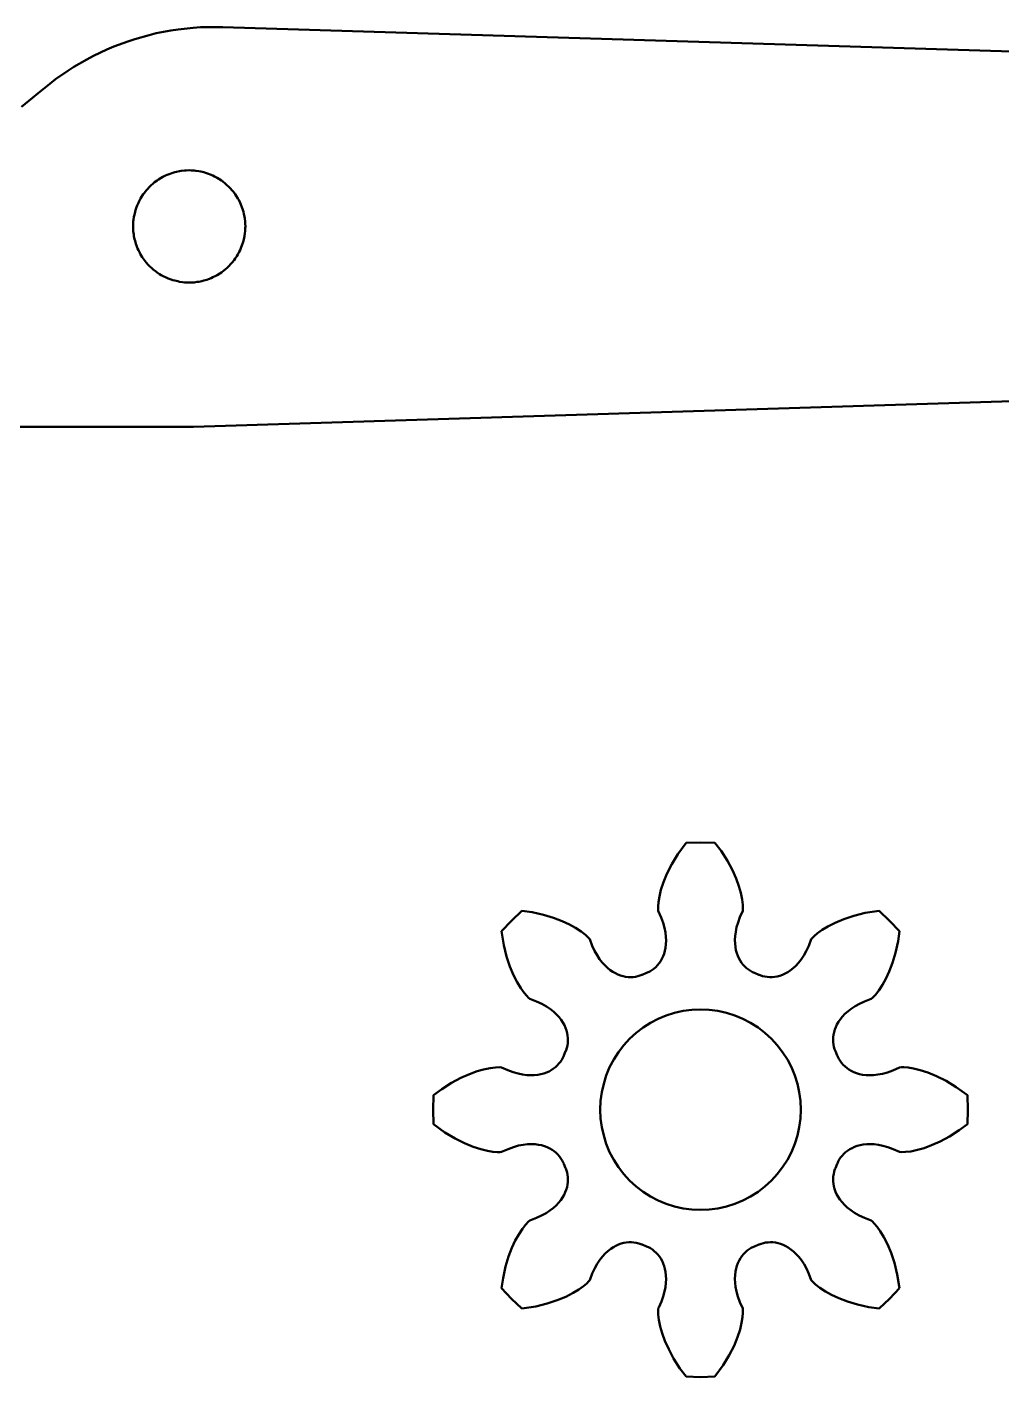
# Model space of a CAD drawing. Header units: millimetres. Extents: x 85 to 212, y 78 to 132.
# Drawn here: x 121.2 to 157.6, y 81.7 to 132.2 of the extents above; entities that cross this region are included whole.
import ezdxf

# ---------------------------------------------------------------- set-up
doc = ezdxf.new("R2010")
doc.units = ezdxf.units.MM
doc.layers.add('Visible (ISO)', color=7, linetype='Continuous', lineweight=50)

msp = doc.modelspace()

# ---------------------------------------------------------------- linework, layer by layer
at = {"layer": 'Visible (ISO)'}
for p, q in [((125.211, 131.789), (125.749, 131.932)), ((125.749, 131.932), (126.017, 132.004)), ((126.017, 132.004), (126.565, 132.102)), ((126.565, 132.102), (126.839, 132.151)), ((126.839, 132.151), (127.393, 132.203)), ((127.393, 132.203), (127.67, 132.23)), ((127.67, 132.23), (128.226, 132.235)), ((128.226, 132.235), (128.504, 132.238)), ((128.504, 132.238), (154.805, 131.417)), ((123.666, 131.16), (124.172, 131.391)), ((124.172, 131.391), (124.426, 131.507)), ((124.426, 131.507), (124.949, 131.695)), ((124.949, 131.695), (125.211, 131.789)), ((154.805, 131.417), (207.406, 129.775)), ((122.938, 130.752), (123.424, 131.024)), ((123.424, 131.024), (123.666, 131.16)), ((122.247, 130.284), (122.708, 130.596)), ((122.708, 130.596), (122.938, 130.752)), ((121.597, 129.76), (122.031, 130.11)), ((122.031, 130.11), (122.247, 130.284)), ((120.975, 129.257), (121.39, 129.593)), ((121.39, 129.593), (121.597, 129.76)), ((126.597, 126.772), (126.532, 126.751)), ((126.706, 126.806), (126.597, 126.772)), ((126.774, 126.821), (126.706, 126.806)), ((126.885, 126.846), (126.774, 126.821)), ((126.953, 126.855), (126.885, 126.846)), ((127.067, 126.87), (126.953, 126.855)), ((127.136, 126.873), (127.067, 126.87)), ((127.25, 126.878), (127.136, 126.873)), ((127.319, 126.875), (127.25, 126.878)), ((127.433, 126.87), (127.319, 126.875)), ((127.501, 126.861), (127.433, 126.87)), ((127.615, 126.846), (127.501, 126.861)), ((127.682, 126.831), (127.615, 126.846)), ((127.793, 126.806), (127.682, 126.831)), ((127.859, 126.785), (127.793, 126.806)), ((127.968, 126.751), (127.859, 126.785)), ((125.765, 126.262), (125.688, 126.178)), ((125.816, 126.309), (125.765, 126.262)), ((125.9, 126.386), (125.816, 126.309)), ((125.955, 126.428), (125.9, 126.386)), ((126.045, 126.498), (125.955, 126.428)), ((126.103, 126.535), (126.045, 126.498)), ((126.2, 126.596), (126.103, 126.535)), ((126.261, 126.628), (126.2, 126.596)), ((126.362, 126.681), (126.261, 126.628)), ((126.426, 126.707), (126.362, 126.681)), ((126.532, 126.751), (126.426, 126.707)), ((128.032, 126.725), (127.968, 126.751)), ((128.137, 126.681), (128.032, 126.725)), ((128.198, 126.649), (128.137, 126.681)), ((128.3, 126.596), (128.198, 126.649)), ((128.358, 126.559), (128.3, 126.596)), ((128.454, 126.498), (128.358, 126.559)), ((128.509, 126.456), (128.454, 126.498)), ((128.6, 126.386), (128.509, 126.456)), ((128.65, 126.34), (128.6, 126.386)), ((128.735, 126.262), (128.65, 126.34)), ((128.781, 126.212), (128.735, 126.262)), ((125.431, 125.828), (125.378, 125.726)), ((125.468, 125.885), (125.431, 125.828)), ((125.53, 125.982), (125.468, 125.885)), ((125.572, 126.037), (125.53, 125.982)), ((125.641, 126.127), (125.572, 126.037)), ((125.688, 126.178), (125.641, 126.127)), ((128.859, 126.127), (128.781, 126.212)), ((128.9, 126.073), (128.859, 126.127)), ((128.97, 125.982), (128.9, 126.073)), ((129.007, 125.924), (128.97, 125.982)), ((129.069, 125.828), (129.007, 125.924)), ((129.1, 125.767), (129.069, 125.828)), ((129.153, 125.665), (129.1, 125.767)), ((125.222, 125.321), (125.197, 125.209)), ((125.242, 125.387), (125.222, 125.321)), ((125.277, 125.496), (125.242, 125.387)), ((125.303, 125.559), (125.277, 125.496)), ((125.347, 125.665), (125.303, 125.559)), ((125.378, 125.726), (125.347, 125.665)), ((129.18, 125.602), (129.153, 125.665)), ((129.223, 125.496), (129.18, 125.602)), ((129.244, 125.43), (129.223, 125.496)), ((129.278, 125.321), (129.244, 125.43)), ((129.293, 125.254), (129.278, 125.321)), ((129.318, 125.142), (129.293, 125.254)), ((125.153, 124.846), (125.15, 124.778)), ((125.15, 124.778), (125.155, 124.663)), ((125.158, 124.961), (125.153, 124.846)), ((125.167, 125.029), (125.158, 124.961)), ((125.182, 125.142), (125.167, 125.029)), ((125.197, 125.209), (125.182, 125.142)), ((129.327, 125.074), (129.318, 125.142)), ((129.342, 124.961), (129.327, 125.074)), ((129.345, 124.892), (129.342, 124.961)), ((129.35, 124.778), (129.345, 124.892)), ((129.347, 124.709), (129.35, 124.778)), ((125.155, 124.663), (125.158, 124.595)), ((125.158, 124.595), (125.173, 124.481)), ((125.173, 124.481), (125.182, 124.413)), ((125.182, 124.413), (125.207, 124.301)), ((125.207, 124.301), (125.222, 124.234)), ((129.278, 124.234), (129.303, 124.346)), ((129.303, 124.346), (129.318, 124.413)), ((129.318, 124.413), (129.333, 124.526)), ((129.333, 124.526), (129.342, 124.595)), ((129.342, 124.595), (129.347, 124.709)), ((125.222, 124.234), (125.256, 124.125)), ((125.256, 124.125), (125.277, 124.059)), ((125.277, 124.059), (125.32, 123.954)), ((125.32, 123.954), (125.347, 123.89)), ((125.347, 123.89), (125.4, 123.788)), ((125.4, 123.788), (125.431, 123.728)), ((129.069, 123.728), (129.121, 123.829)), ((129.121, 123.829), (129.153, 123.89)), ((129.153, 123.89), (129.197, 123.996)), ((129.197, 123.996), (129.223, 124.059)), ((129.223, 124.059), (129.258, 124.169)), ((129.258, 124.169), (129.278, 124.234)), ((125.431, 123.728), (125.493, 123.631)), ((125.493, 123.631), (125.53, 123.573)), ((125.53, 123.573), (125.599, 123.482)), ((125.599, 123.482), (125.641, 123.428)), ((125.641, 123.428), (125.719, 123.343)), ((125.719, 123.343), (125.765, 123.293)), ((125.765, 123.293), (125.849, 123.215)), ((128.6, 123.169), (128.684, 123.246)), ((128.684, 123.246), (128.735, 123.293)), ((128.735, 123.293), (128.812, 123.377)), ((128.812, 123.377), (128.859, 123.428)), ((128.859, 123.428), (128.928, 123.519)), ((128.928, 123.519), (128.97, 123.573)), ((128.97, 123.573), (129.032, 123.67)), ((129.032, 123.67), (129.069, 123.728)), ((125.849, 123.215), (125.9, 123.169)), ((125.9, 123.169), (125.991, 123.099)), ((125.991, 123.099), (126.045, 123.057)), ((126.045, 123.057), (126.142, 122.996)), ((126.142, 122.996), (126.2, 122.959)), ((126.2, 122.959), (126.302, 122.906)), ((126.302, 122.906), (126.362, 122.874)), ((126.362, 122.874), (126.468, 122.83)), ((126.468, 122.83), (126.532, 122.804)), ((126.532, 122.804), (126.641, 122.77)), ((126.641, 122.77), (126.706, 122.749)), ((126.706, 122.749), (126.818, 122.724)), ((126.818, 122.724), (126.885, 122.709)), ((127.615, 122.709), (127.726, 122.734)), ((127.726, 122.734), (127.793, 122.749)), ((127.793, 122.749), (127.903, 122.784)), ((127.903, 122.784), (127.968, 122.804)), ((127.968, 122.804), (128.074, 122.848)), ((128.074, 122.848), (128.137, 122.874)), ((128.137, 122.874), (128.239, 122.927)), ((128.239, 122.927), (128.3, 122.959)), ((128.3, 122.959), (128.397, 123.02)), ((128.397, 123.02), (128.454, 123.057)), ((128.454, 123.057), (128.545, 123.127)), ((128.545, 123.127), (128.6, 123.169)), ((126.885, 122.709), (126.999, 122.695)), ((126.999, 122.695), (127.067, 122.686)), ((127.067, 122.686), (127.181, 122.681)), ((127.181, 122.681), (127.25, 122.678)), ((127.25, 122.678), (127.364, 122.683)), ((127.364, 122.683), (127.433, 122.686)), ((127.433, 122.686), (127.547, 122.7)), ((127.547, 122.7), (127.615, 122.709)), ((180.739, 118.947), (127.406, 117.282)), ((127.094, 117.278), (115.479, 117.278)), ((127.198, 117.279), (127.094, 117.278)), ((127.406, 117.282), (127.198, 117.279)), ((145.831, 101.721), (145.524, 101.294)), ((146.372, 101.735), (145.831, 101.721)), ((146.913, 101.721), (146.372, 101.735)), ((147.141, 101.413), (146.913, 101.721)), ((145.524, 101.294), (145.295, 100.917)), ((147.377, 101.043), (147.141, 101.413)), ((147.564, 100.697), (147.377, 101.043)), ((145.118, 100.564), (144.986, 100.241)), ((145.295, 100.917), (145.118, 100.564)), ((147.706, 100.379), (147.564, 100.697)), ((144.986, 100.241), (144.893, 99.954)), ((147.809, 100.094), (147.706, 100.379)), ((147.88, 99.847), (147.809, 100.094)), ((144.8, 99.498), (144.786, 99.336)), ((144.833, 99.705), (144.8, 99.498)), ((144.893, 99.954), (144.833, 99.705)), ((147.93, 99.6), (147.88, 99.847)), ((147.954, 99.403), (147.93, 99.6)), ((139.694, 99.179), (139.301, 98.806)), ((140.073, 99.122), (139.694, 99.179)), ((140.502, 99.027), (140.073, 99.122)), ((140.878, 98.915), (140.502, 99.027)), ((144.786, 99.336), (144.784, 99.246)), ((144.784, 99.246), (144.79, 99.175)), ((144.79, 99.175), (144.901, 98.931)), ((147.846, 98.938), (147.955, 99.175)), ((147.96, 99.246), (147.954, 99.403)), ((147.955, 99.175), (147.96, 99.246)), ((152.103, 98.989), (151.728, 98.865)), ((152.531, 99.094), (152.103, 98.989)), ((153.05, 99.179), (152.531, 99.094)), ((153.443, 98.806), (153.05, 99.179)), ((139.301, 98.806), (138.929, 98.413)), ((141.203, 98.791), (140.878, 98.915)), ((141.478, 98.662), (141.203, 98.791)), ((141.702, 98.537), (141.478, 98.662)), ((141.913, 98.398), (141.702, 98.537)), ((144.901, 98.931), (144.975, 98.728)), ((144.975, 98.728), (145.027, 98.54)), ((145.027, 98.54), (145.061, 98.367)), ((147.687, 98.388), (147.721, 98.558)), ((147.721, 98.558), (147.774, 98.741)), ((147.774, 98.741), (147.846, 98.938)), ((151.138, 98.593), (150.919, 98.459)), ((151.407, 98.731), (151.138, 98.593)), ((151.728, 98.865), (151.407, 98.731)), ((153.816, 98.413), (153.443, 98.806)), ((138.929, 98.413), (139.013, 97.894)), ((142.069, 98.275), (141.913, 98.398)), ((142.185, 98.169), (142.069, 98.275)), ((142.231, 98.115), (142.185, 98.169)), ((142.321, 97.87), (142.231, 98.115)), ((145.061, 98.367), (145.08, 98.207)), ((145.08, 98.207), (145.085, 98.061)), ((145.085, 98.061), (145.08, 97.926)), ((147.66, 98.086), (147.667, 98.231)), ((147.663, 97.952), (147.66, 98.086)), ((147.667, 98.231), (147.687, 98.388)), ((150.514, 98.115), (150.421, 97.864)), ((150.56, 98.169), (150.514, 98.115)), ((150.626, 98.232), (150.56, 98.169)), ((150.75, 98.336), (150.626, 98.232)), ((150.919, 98.459), (150.75, 98.336)), ((153.664, 97.606), (153.759, 98.035)), ((153.759, 98.035), (153.816, 98.413)), ((139.013, 97.894), (139.119, 97.466)), ((142.41, 97.68), (142.321, 97.87)), ((142.502, 97.514), (142.41, 97.68)), ((142.597, 97.369), (142.502, 97.514)), ((144.972, 97.474), (144.925, 97.374)), ((145.009, 97.572), (144.972, 97.474)), ((145.04, 97.678), (145.009, 97.572)), ((145.063, 97.792), (145.04, 97.678)), ((145.08, 97.926), (145.063, 97.792)), ((147.677, 97.82), (147.663, 97.952)), ((147.699, 97.704), (147.677, 97.82)), ((147.728, 97.596), (147.699, 97.704)), ((147.764, 97.496), (147.728, 97.596)), ((147.805, 97.402), (147.764, 97.496)), ((150.233, 97.498), (150.134, 97.351)), ((150.329, 97.668), (150.233, 97.498)), ((150.421, 97.864), (150.329, 97.668)), ((153.552, 97.229), (153.664, 97.606)), ((139.119, 97.466), (139.242, 97.091)), ((139.242, 97.091), (139.377, 96.77)), ((142.694, 97.244), (142.597, 97.369)), ((142.792, 97.136), (142.694, 97.244)), ((142.889, 97.044), (142.792, 97.136)), ((142.992, 96.96), (142.889, 97.044)), ((144.625, 97.009), (144.55, 96.954)), ((144.696, 97.071), (144.625, 97.009)), ((144.762, 97.139), (144.696, 97.071)), ((144.824, 97.214), (144.762, 97.139)), ((144.872, 97.283), (144.824, 97.214)), ((144.925, 97.374), (144.872, 97.283)), ((147.853, 97.316), (147.805, 97.402)), ((147.907, 97.234), (147.853, 97.316)), ((147.965, 97.159), (147.907, 97.234)), ((148.028, 97.091), (147.965, 97.159)), ((148.096, 97.029), (148.028, 97.091)), ((148.166, 96.974), (148.096, 97.029)), ((148.239, 96.926), (148.166, 96.974)), ((149.836, 97.027), (149.729, 96.944)), ((149.935, 97.118), (149.836, 97.027)), ((150.035, 97.226), (149.935, 97.118)), ((150.134, 97.351), (150.035, 97.226)), ((153.428, 96.904), (153.552, 97.229)), ((139.377, 96.77), (139.515, 96.501)), ((139.515, 96.501), (139.649, 96.282)), ((143.09, 96.894), (142.992, 96.96)), ((143.187, 96.838), (143.09, 96.894)), ((143.283, 96.792), (143.187, 96.838)), ((143.379, 96.756), (143.283, 96.792)), ((143.473, 96.728), (143.379, 96.756)), ((143.57, 96.708), (143.473, 96.728)), ((143.663, 96.697), (143.57, 96.708)), ((143.756, 96.693), (143.663, 96.697)), ((143.848, 96.697), (143.756, 96.693)), ((143.936, 96.708), (143.848, 96.697)), ((144.022, 96.726), (143.936, 96.708)), ((144.103, 96.75), (144.022, 96.726)), ((144.178, 96.779), (144.103, 96.75)), ((144.178, 96.779), (144.186, 96.782)), ((144.186, 96.782), (144.35, 96.85)), ((144.35, 96.85), (144.357, 96.853)), ((144.393, 96.868), (144.357, 96.853)), ((144.472, 96.907), (144.393, 96.868)), ((144.55, 96.954), (144.472, 96.907)), ((148.313, 96.886), (148.239, 96.926)), ((148.387, 96.853), (148.313, 96.886)), ((148.387, 96.853), (148.395, 96.85)), ((148.395, 96.85), (148.559, 96.782)), ((148.559, 96.782), (148.566, 96.779)), ((148.602, 96.764), (148.566, 96.779)), ((148.686, 96.736), (148.602, 96.764)), ((148.774, 96.715), (148.686, 96.736)), ((148.866, 96.7), (148.774, 96.715)), ((148.959, 96.694), (148.866, 96.7)), ((149.054, 96.695), (148.959, 96.694)), ((149.151, 96.705), (149.054, 96.695)), ((149.234, 96.719), (149.151, 96.705)), ((149.336, 96.746), (149.234, 96.719)), ((149.44, 96.783), (149.336, 96.746)), ((149.536, 96.826), (149.44, 96.783)), ((149.632, 96.88), (149.536, 96.826)), ((149.729, 96.944), (149.632, 96.88)), ((153.174, 96.405), (153.299, 96.63)), ((153.299, 96.63), (153.428, 96.904)), ((139.649, 96.282), (139.771, 96.113)), ((139.771, 96.113), (139.876, 95.989)), ((139.876, 95.989), (139.939, 95.923)), ((152.806, 95.923), (152.912, 96.038)), ((152.912, 96.038), (153.035, 96.195)), ((153.035, 96.195), (153.174, 96.405)), ((139.939, 95.923), (139.993, 95.877)), ((139.993, 95.877), (140.244, 95.784)), ((140.244, 95.784), (140.44, 95.692)), ((140.44, 95.692), (140.61, 95.596)), ((140.61, 95.596), (140.756, 95.497)), ((140.756, 95.497), (140.882, 95.398)), ((145.721, 95.428), (146.045, 95.471)), ((146.045, 95.471), (146.372, 95.485)), ((146.372, 95.485), (146.699, 95.471)), ((146.699, 95.471), (147.023, 95.428)), ((151.881, 95.413), (152.006, 95.51)), ((152.006, 95.51), (152.151, 95.606)), ((152.151, 95.606), (152.317, 95.698)), ((152.317, 95.698), (152.507, 95.786)), ((152.507, 95.786), (152.752, 95.877)), ((152.752, 95.877), (152.806, 95.923)), ((140.882, 95.398), (140.989, 95.298)), ((140.989, 95.298), (141.081, 95.199)), ((141.081, 95.199), (141.164, 95.092)), ((141.164, 95.092), (141.228, 94.995)), ((141.228, 94.995), (141.281, 94.899)), ((144.221, 94.807), (144.497, 94.983)), ((144.497, 94.983), (144.787, 95.134)), ((144.787, 95.134), (145.09, 95.259)), ((145.09, 95.259), (145.402, 95.358)), ((145.402, 95.358), (145.721, 95.428)), ((147.023, 95.428), (147.343, 95.358)), ((147.343, 95.358), (147.655, 95.259)), ((147.655, 95.259), (147.957, 95.134)), ((147.957, 95.134), (148.247, 94.983)), ((148.247, 94.983), (148.523, 94.807)), ((151.475, 94.921), (151.531, 95.018)), ((151.531, 95.018), (151.597, 95.115)), ((151.597, 95.115), (151.681, 95.218)), ((151.681, 95.218), (151.773, 95.316)), ((151.773, 95.316), (151.881, 95.413)), ((141.281, 94.899), (141.324, 94.803)), ((141.324, 94.803), (141.362, 94.699)), ((141.362, 94.699), (141.388, 94.597)), ((141.388, 94.597), (141.403, 94.514)), ((141.403, 94.514), (141.413, 94.417)), ((143.721, 94.387), (143.962, 94.608)), ((143.962, 94.608), (144.221, 94.807)), ((148.523, 94.807), (148.783, 94.608)), ((148.783, 94.608), (149.024, 94.387)), ((151.33, 94.351), (151.334, 94.444)), ((151.334, 94.444), (151.345, 94.538)), ((151.345, 94.538), (151.365, 94.634)), ((151.365, 94.634), (151.393, 94.729)), ((151.393, 94.729), (151.429, 94.825)), ((151.429, 94.825), (151.475, 94.921)), ((141.343, 93.965), (141.329, 93.929)), ((141.372, 94.049), (141.343, 93.965)), ((141.393, 94.137), (141.372, 94.049)), ((141.407, 94.229), (141.393, 94.137)), ((141.414, 94.322), (141.407, 94.229)), ((141.413, 94.417), (141.414, 94.322)), ((143.3, 93.886), (143.5, 94.146)), ((143.5, 94.146), (143.721, 94.387)), ((149.024, 94.387), (149.245, 94.146)), ((149.245, 94.146), (149.444, 93.886)), ((151.334, 94.26), (151.33, 94.351)), ((151.345, 94.171), (151.334, 94.26)), ((151.363, 94.086), (151.345, 94.171)), ((151.387, 94.005), (151.363, 94.086)), ((151.416, 93.929), (151.387, 94.005)), ((141.079, 93.459), (141.017, 93.391)), ((141.133, 93.529), (141.079, 93.459)), ((141.181, 93.602), (141.133, 93.529)), ((141.222, 93.676), (141.181, 93.602)), ((141.255, 93.75), (141.222, 93.676)), ((141.255, 93.75), (141.258, 93.758)), ((141.258, 93.758), (141.325, 93.922)), ((141.325, 93.922), (141.329, 93.929)), ((142.974, 93.32), (143.125, 93.61)), ((143.125, 93.61), (143.3, 93.886)), ((149.444, 93.886), (149.62, 93.61)), ((149.62, 93.61), (149.771, 93.32)), ((151.416, 93.929), (151.419, 93.922)), ((151.419, 93.922), (151.487, 93.758)), ((151.487, 93.758), (151.49, 93.75)), ((151.49, 93.75), (151.505, 93.715)), ((151.505, 93.715), (151.544, 93.635)), ((151.544, 93.635), (151.591, 93.558)), ((151.591, 93.558), (151.646, 93.483)), ((151.646, 93.483), (151.708, 93.412)), ((137.411, 92.927), (137.065, 92.74)), ((137.728, 93.069), (137.411, 92.927)), ((138.013, 93.172), (137.728, 93.069)), ((138.261, 93.243), (138.013, 93.172)), ((138.508, 93.293), (138.261, 93.243)), ((138.705, 93.317), (138.508, 93.293)), ((138.862, 93.323), (138.705, 93.317)), ((138.933, 93.318), (138.862, 93.323)), ((139.17, 93.209), (138.933, 93.318)), ((139.367, 93.136), (139.17, 93.209)), ((139.55, 93.084), (139.367, 93.136)), ((139.719, 93.05), (139.55, 93.084)), ((139.876, 93.03), (139.719, 93.05)), ((140.021, 93.023), (139.876, 93.03)), ((140.156, 93.026), (140.021, 93.023)), ((140.288, 93.04), (140.156, 93.026)), ((140.404, 93.062), (140.288, 93.04)), ((140.512, 93.091), (140.404, 93.062)), ((140.612, 93.126), (140.512, 93.091)), ((140.706, 93.168), (140.612, 93.126)), ((140.792, 93.216), (140.706, 93.168)), ((140.874, 93.27), (140.792, 93.216)), ((140.948, 93.328), (140.874, 93.27)), ((141.017, 93.391), (140.948, 93.328)), ((142.75, 92.706), (142.848, 93.018)), ((142.848, 93.018), (142.974, 93.32)), ((149.771, 93.32), (149.896, 93.018)), ((149.896, 93.018), (149.995, 92.706)), ((151.708, 93.412), (151.776, 93.346)), ((151.776, 93.346), (151.851, 93.284)), ((151.851, 93.284), (151.92, 93.236)), ((151.92, 93.236), (152.011, 93.183)), ((152.011, 93.183), (152.111, 93.135)), ((152.111, 93.135), (152.209, 93.098)), ((152.209, 93.098), (152.315, 93.068)), ((152.315, 93.068), (152.429, 93.044)), ((152.429, 93.044), (152.563, 93.028)), ((152.563, 93.028), (152.698, 93.022)), ((152.698, 93.022), (152.844, 93.028)), ((152.844, 93.028), (153.004, 93.046)), ((153.004, 93.046), (153.177, 93.08)), ((153.177, 93.08), (153.365, 93.132)), ((153.365, 93.132), (153.568, 93.206)), ((153.568, 93.206), (153.812, 93.318)), ((153.812, 93.318), (153.883, 93.323)), ((153.883, 93.323), (153.973, 93.321)), ((153.973, 93.321), (154.135, 93.308)), ((154.135, 93.308), (154.342, 93.274)), ((154.342, 93.274), (154.591, 93.215)), ((154.591, 93.215), (154.879, 93.122)), ((154.879, 93.122), (155.201, 92.99)), ((155.201, 92.99), (155.554, 92.812)), ((136.695, 92.504), (136.387, 92.276)), ((137.065, 92.74), (136.695, 92.504)), ((142.679, 92.386), (142.75, 92.706)), ((149.995, 92.706), (150.065, 92.386)), ((155.554, 92.812), (155.931, 92.584)), ((155.931, 92.584), (156.358, 92.276)), ((136.387, 92.276), (136.372, 91.735)), ((142.622, 91.735), (142.637, 92.062)), ((142.637, 92.062), (142.679, 92.386)), ((150.065, 92.386), (150.108, 92.062)), ((150.108, 92.062), (150.122, 91.735)), ((156.358, 92.276), (156.372, 91.735)), ((136.372, 91.735), (136.387, 91.194)), ((142.637, 91.408), (142.622, 91.735)), ((150.122, 91.735), (150.108, 91.408)), ((156.372, 91.735), (156.358, 91.194)), ((136.387, 91.194), (136.814, 90.887)), ((142.679, 91.084), (142.637, 91.408)), ((142.75, 90.765), (142.679, 91.084)), ((150.065, 91.084), (149.995, 90.765)), ((150.108, 91.408), (150.065, 91.084)), ((156.05, 90.967), (155.68, 90.73)), ((156.358, 91.194), (156.05, 90.967)), ((136.814, 90.887), (137.191, 90.658)), ((137.191, 90.658), (137.544, 90.481)), ((137.544, 90.481), (137.866, 90.349)), ((139.568, 90.39), (139.741, 90.424)), ((139.741, 90.424), (139.9, 90.443)), ((139.9, 90.443), (140.047, 90.448)), ((140.047, 90.448), (140.182, 90.443)), ((140.182, 90.443), (140.316, 90.426)), ((140.316, 90.426), (140.43, 90.403)), ((140.43, 90.403), (140.536, 90.372)), ((142.848, 90.453), (142.75, 90.765)), ((142.974, 90.15), (142.848, 90.453)), ((149.896, 90.453), (149.771, 90.15)), ((149.995, 90.765), (149.896, 90.453)), ((152.341, 90.409), (152.233, 90.38)), ((152.457, 90.431), (152.341, 90.409)), ((152.589, 90.445), (152.457, 90.431)), ((152.723, 90.448), (152.589, 90.445)), ((152.869, 90.441), (152.723, 90.448)), ((153.025, 90.421), (152.869, 90.441)), ((153.195, 90.386), (153.025, 90.421)), ((155.016, 90.402), (154.731, 90.298)), ((155.334, 90.544), (155.016, 90.402)), ((155.68, 90.73), (155.334, 90.544)), ((137.866, 90.349), (138.154, 90.256)), ((138.154, 90.256), (138.403, 90.196)), ((138.403, 90.196), (138.609, 90.163)), ((138.609, 90.163), (138.771, 90.149)), ((138.771, 90.149), (138.862, 90.147)), ((138.862, 90.147), (138.933, 90.153)), ((138.933, 90.153), (139.176, 90.264)), ((139.176, 90.264), (139.379, 90.338)), ((139.379, 90.338), (139.568, 90.39)), ((140.536, 90.372), (140.633, 90.335)), ((140.633, 90.335), (140.733, 90.288)), ((140.733, 90.288), (140.824, 90.235)), ((140.824, 90.235), (140.893, 90.187)), ((140.893, 90.187), (140.969, 90.125)), ((140.969, 90.125), (141.037, 90.059)), ((141.037, 90.059), (141.099, 89.988)), ((141.099, 89.988), (141.153, 89.913)), ((141.153, 89.913), (141.2, 89.835)), ((143.125, 89.86), (142.974, 90.15)), ((149.771, 90.15), (149.62, 89.86)), ((151.611, 89.941), (151.563, 89.869)), ((151.666, 90.012), (151.611, 89.941)), ((151.728, 90.079), (151.666, 90.012)), ((151.796, 90.143), (151.728, 90.079)), ((151.871, 90.201), (151.796, 90.143)), ((151.953, 90.255), (151.871, 90.201)), ((152.039, 90.302), (151.953, 90.255)), ((152.133, 90.344), (152.039, 90.302)), ((152.233, 90.38), (152.133, 90.344)), ((153.378, 90.334), (153.195, 90.386)), ((153.575, 90.262), (153.378, 90.334)), ((153.812, 90.153), (153.575, 90.262)), ((153.883, 90.147), (153.812, 90.153)), ((154.04, 90.153), (153.883, 90.147)), ((154.237, 90.177), (154.04, 90.153)), ((154.484, 90.228), (154.237, 90.177)), ((154.731, 90.298), (154.484, 90.228)), ((141.2, 89.835), (141.24, 89.756)), ((141.24, 89.756), (141.255, 89.72)), ((141.258, 89.713), (141.255, 89.72)), ((141.325, 89.549), (141.258, 89.713)), ((141.329, 89.541), (141.325, 89.549)), ((141.329, 89.541), (141.358, 89.466)), ((141.358, 89.466), (141.382, 89.385)), ((143.3, 89.584), (143.125, 89.86)), ((143.5, 89.325), (143.3, 89.584)), ((149.444, 89.584), (149.245, 89.325)), ((149.62, 89.86), (149.444, 89.584)), ((151.352, 89.334), (151.373, 89.422)), ((151.373, 89.422), (151.401, 89.506)), ((151.401, 89.506), (151.416, 89.541)), ((151.419, 89.549), (151.416, 89.541)), ((151.487, 89.713), (151.419, 89.549)), ((151.49, 89.72), (151.487, 89.713)), ((151.523, 89.794), (151.49, 89.72)), ((151.563, 89.869), (151.523, 89.794)), ((141.399, 88.933), (141.38, 88.836)), ((141.382, 89.385), (141.399, 89.299)), ((141.399, 89.299), (141.41, 89.211)), ((141.411, 89.026), (141.399, 88.933)), ((141.41, 89.211), (141.414, 89.119)), ((141.414, 89.119), (141.411, 89.026)), ((143.721, 89.084), (143.5, 89.325)), ((143.962, 88.863), (143.721, 89.084)), ((149.024, 89.084), (148.783, 88.863)), ((149.245, 89.325), (149.024, 89.084)), ((151.331, 89.148), (151.337, 89.242)), ((151.332, 89.053), (151.331, 89.148)), ((151.342, 88.956), (151.332, 89.053)), ((151.337, 89.242), (151.352, 89.334)), ((151.356, 88.873), (151.342, 88.956)), ((141.214, 88.453), (141.147, 88.355)), ((141.27, 88.55), (141.214, 88.453)), ((141.315, 88.646), (141.27, 88.55)), ((141.352, 88.742), (141.315, 88.646)), ((141.38, 88.836), (141.352, 88.742)), ((144.221, 88.663), (143.962, 88.863)), ((144.497, 88.488), (144.221, 88.663)), ((144.787, 88.337), (144.497, 88.488)), ((148.247, 88.488), (147.957, 88.337)), ((148.523, 88.663), (148.247, 88.488)), ((148.783, 88.863), (148.523, 88.663)), ((151.383, 88.772), (151.356, 88.873)), ((151.42, 88.667), (151.383, 88.772)), ((151.463, 88.572), (151.42, 88.667)), ((151.517, 88.476), (151.463, 88.572)), ((151.581, 88.378), (151.517, 88.476)), ((140.738, 87.96), (140.594, 87.865)), ((140.863, 88.057), (140.738, 87.96)), ((140.971, 88.155), (140.863, 88.057)), ((141.064, 88.252), (140.971, 88.155)), ((141.147, 88.355), (141.064, 88.252)), ((145.09, 88.211), (144.787, 88.337)), ((145.402, 88.113), (145.09, 88.211)), ((145.721, 88.042), (145.402, 88.113)), ((146.045, 88), (145.721, 88.042)), ((146.372, 87.985), (146.045, 88)), ((146.699, 88), (146.372, 87.985)), ((147.023, 88.042), (146.699, 88)), ((147.343, 88.113), (147.023, 88.042)), ((147.655, 88.211), (147.343, 88.113)), ((147.957, 88.337), (147.655, 88.211)), ((151.664, 88.272), (151.581, 88.378)), ((151.755, 88.173), (151.664, 88.272)), ((151.863, 88.073), (151.755, 88.173)), ((151.988, 87.973), (151.863, 88.073)), ((152.135, 87.875), (151.988, 87.973)), ((139.832, 87.432), (139.71, 87.276)), ((139.939, 87.548), (139.832, 87.432)), ((139.993, 87.594), (139.939, 87.548)), ((140.237, 87.684), (139.993, 87.594)), ((140.428, 87.773), (140.237, 87.684)), ((140.594, 87.865), (140.428, 87.773)), ((152.305, 87.779), (152.135, 87.875)), ((152.501, 87.687), (152.305, 87.779)), ((152.752, 87.594), (152.501, 87.687)), ((152.806, 87.548), (152.752, 87.594)), ((152.869, 87.482), (152.806, 87.548)), ((152.973, 87.358), (152.869, 87.482)), ((139.571, 87.065), (139.445, 86.841)), ((139.71, 87.276), (139.571, 87.065)), ((153.096, 87.188), (152.973, 87.358)), ((153.23, 86.97), (153.096, 87.188)), ((153.368, 86.701), (153.23, 86.97)), ((139.317, 86.566), (139.193, 86.241)), ((139.445, 86.841), (139.317, 86.566)), ((142.81, 86.352), (142.909, 86.444)), ((142.909, 86.444), (143.015, 86.527)), ((143.015, 86.527), (143.113, 86.591)), ((143.113, 86.591), (143.209, 86.644)), ((143.209, 86.644), (143.304, 86.687)), ((143.304, 86.687), (143.409, 86.725)), ((143.409, 86.725), (143.51, 86.751)), ((143.51, 86.751), (143.593, 86.766)), ((143.593, 86.766), (143.69, 86.776)), ((143.69, 86.776), (143.785, 86.777)), ((143.785, 86.777), (143.879, 86.77)), ((143.879, 86.77), (143.971, 86.756)), ((143.971, 86.756), (144.059, 86.735)), ((144.059, 86.735), (144.143, 86.706)), ((144.143, 86.706), (144.178, 86.692)), ((144.186, 86.688), (144.178, 86.692)), ((144.35, 86.621), (144.186, 86.688)), ((144.424, 86.588), (144.35, 86.621)), ((144.498, 86.549), (144.424, 86.588)), ((144.571, 86.502), (144.498, 86.549)), ((144.642, 86.448), (144.571, 86.502)), ((144.709, 86.386), (144.642, 86.448)), ((144.773, 86.319), (144.709, 86.386)), ((148.049, 86.4), (147.983, 86.332)), ((148.12, 86.462), (148.049, 86.4)), ((148.195, 86.516), (148.12, 86.462)), ((148.272, 86.563), (148.195, 86.516)), ((148.352, 86.603), (148.272, 86.563)), ((148.395, 86.621), (148.352, 86.603)), ((148.559, 86.688), (148.395, 86.621)), ((148.566, 86.692), (148.559, 86.688)), ((148.566, 86.692), (148.642, 86.721)), ((148.642, 86.721), (148.723, 86.745)), ((148.723, 86.745), (148.808, 86.762)), ((148.808, 86.762), (148.897, 86.773)), ((148.897, 86.773), (148.988, 86.777)), ((148.988, 86.777), (149.081, 86.774)), ((149.081, 86.774), (149.175, 86.762)), ((149.175, 86.762), (149.271, 86.743)), ((149.271, 86.743), (149.366, 86.715)), ((149.366, 86.715), (149.462, 86.678)), ((149.462, 86.678), (149.558, 86.633)), ((149.558, 86.633), (149.655, 86.577)), ((149.655, 86.577), (149.752, 86.51)), ((149.752, 86.51), (149.855, 86.427)), ((149.855, 86.427), (149.953, 86.334)), ((153.502, 86.379), (153.368, 86.701)), ((153.626, 86.005), (153.502, 86.379)), ((139.08, 85.865), (138.986, 85.436)), ((139.193, 86.241), (139.08, 85.865)), ((142.416, 85.803), (142.512, 85.973)), ((142.512, 85.973), (142.61, 86.119)), ((142.61, 86.119), (142.71, 86.245)), ((142.71, 86.245), (142.81, 86.352)), ((144.832, 86.245), (144.773, 86.319)), ((144.886, 86.164), (144.832, 86.245)), ((144.934, 86.078), (144.886, 86.164)), ((144.977, 85.986), (144.934, 86.078)), ((145.013, 85.886), (144.977, 85.986)), ((145.043, 85.779), (145.013, 85.886)), ((147.735, 85.898), (147.705, 85.793)), ((147.772, 85.996), (147.735, 85.898)), ((147.82, 86.096), (147.772, 85.996)), ((147.873, 86.187), (147.82, 86.096)), ((147.921, 86.256), (147.873, 86.187)), ((147.983, 86.332), (147.921, 86.256)), ((149.953, 86.334), (150.05, 86.226)), ((150.05, 86.226), (150.147, 86.101)), ((150.147, 86.101), (150.243, 85.957)), ((150.243, 85.957), (150.335, 85.791)), ((153.731, 85.576), (153.626, 86.005)), ((138.986, 85.436), (138.929, 85.057)), ((142.185, 85.302), (142.231, 85.356)), ((142.231, 85.356), (142.324, 85.607)), ((142.324, 85.607), (142.416, 85.803)), ((145.066, 85.664), (145.043, 85.779)), ((145.081, 85.533), (145.066, 85.664)), ((145.079, 85.255), (145.085, 85.399)), ((145.085, 85.399), (145.081, 85.533)), ((147.665, 85.545), (147.659, 85.41)), ((147.659, 85.41), (147.665, 85.263)), ((147.681, 85.679), (147.665, 85.545)), ((147.705, 85.793), (147.681, 85.679)), ((150.335, 85.791), (150.423, 85.6)), ((150.423, 85.6), (150.514, 85.356)), ((150.514, 85.356), (150.56, 85.302)), ((153.816, 85.057), (153.731, 85.576)), ((138.929, 85.057), (139.301, 84.664)), ((141.338, 84.74), (141.607, 84.878)), ((141.607, 84.878), (141.825, 85.012)), ((141.825, 85.012), (141.995, 85.134)), ((141.995, 85.134), (142.119, 85.239)), ((142.119, 85.239), (142.185, 85.302)), ((144.978, 84.75), (145.028, 84.931)), ((145.028, 84.931), (145.061, 85.099)), ((145.061, 85.099), (145.079, 85.255)), ((147.665, 85.263), (147.683, 85.104)), ((147.683, 85.104), (147.717, 84.931)), ((147.717, 84.931), (147.769, 84.742)), ((150.56, 85.302), (150.675, 85.195)), ((150.675, 85.195), (150.832, 85.073)), ((150.832, 85.073), (151.042, 84.934)), ((151.042, 84.934), (151.267, 84.808)), ((153.443, 84.664), (153.816, 85.057)), ((139.301, 84.664), (139.694, 84.292)), ((139.694, 84.292), (140.213, 84.376)), ((140.213, 84.376), (140.642, 84.482)), ((140.642, 84.482), (141.016, 84.605)), ((141.016, 84.605), (141.338, 84.74)), ((144.807, 84.331), (144.907, 84.554)), ((144.907, 84.554), (144.978, 84.75)), ((147.769, 84.742), (147.843, 84.539)), ((147.843, 84.539), (147.955, 84.296)), ((151.267, 84.808), (151.541, 84.68)), ((151.541, 84.68), (151.866, 84.556)), ((151.866, 84.556), (152.243, 84.443)), ((152.243, 84.443), (152.672, 84.349)), ((152.672, 84.349), (153.05, 84.292)), ((153.05, 84.292), (153.443, 84.664)), ((144.784, 84.225), (144.79, 84.296)), ((144.79, 84.068), (144.784, 84.225)), ((144.79, 84.296), (144.807, 84.331)), ((144.814, 83.871), (144.79, 84.068)), ((144.865, 83.624), (144.814, 83.871)), ((147.945, 83.972), (147.911, 83.766)), ((147.958, 84.134), (147.945, 83.972)), ((147.955, 84.296), (147.96, 84.225)), ((147.96, 84.225), (147.958, 84.134)), ((144.935, 83.376), (144.865, 83.624)), ((145.039, 83.091), (144.935, 83.376)), ((147.852, 83.517), (147.759, 83.229)), ((147.911, 83.766), (147.852, 83.517)), ((145.181, 82.774), (145.039, 83.091)), ((147.627, 82.907), (147.449, 82.554)), ((147.759, 83.229), (147.627, 82.907)), ((145.367, 82.428), (145.181, 82.774)), ((145.604, 82.058), (145.367, 82.428)), ((147.449, 82.554), (147.221, 82.177)), ((145.831, 81.75), (145.604, 82.058)), ((147.221, 82.177), (146.913, 81.75)), ((145.831, 81.75), (146.372, 81.735)), ((146.372, 81.735), (146.913, 81.75))]:
    msp.add_line(p, q, dxfattribs=at)

doc.saveas('drawing.dxf')
